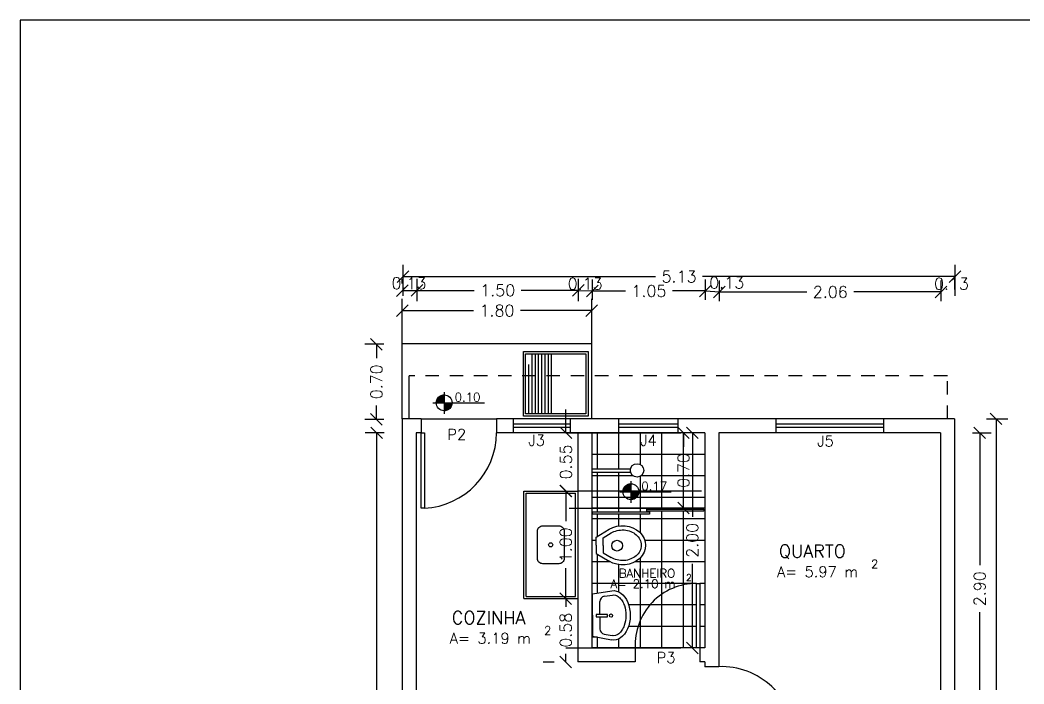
# Model space of a CAD drawing. Extents: x -79 to 141, y 7 to 81.
# Drawn here: x -78.56 to -69.23, y 74.52 to 80.7 of the extents above; entities that cross this region are included whole.
import ezdxf

# ---------------------------------------------------------------- set-up
doc = ezdxf.new("R2010")
doc.units = 0
doc.header["$LTSCALE"] = 10
doc.header["$MEASUREMENT"] = 0
doc.linetypes.add('DASHED2', pattern=[0.375, 0.25, -0.125])
doc.layers.get('0').update_dxf_attribs({"linetype": 'CONTINUOUS'})
doc.layers.get('DEFPOINTS').update_dxf_attribs({"linetype": 'CONTINUOUS'})
for name, color, linetype in [('COTA', 1, 'CONTINUOUS'), ('COTAS', 244, 'CONTINUOUS'), ('EQUIPAMENTOS', 1, 'CONTINUOUS'), ('JANELA', 5, 'CONTINUOUS'), ('PAREDE', 7, 'CONTINUOUS'), ('PAREDES', 7, 'CONTINUOUS'), ('PISO', 30, 'CONTINUOUS'), ('PORTA', 1, 'CONTINUOUS'), ('TELHADO', 30, 'CONTINUOUS'), ('TEXTO', 1, 'CONTINUOUS')]:
    doc.layers.add(name, color=color, linetype=linetype)
doc.styles.add('ROMANC', font='ROMANC.SHX')
doc.styles.get("Standard").update_dxf_attribs({"font": 'ROMANC.SHX'})
doc.dimstyles.get("Standard").update_dxf_attribs({"dimscale": 0.6, "dimtxt": 0.18, "dimasz": 0.18, "dimexe": 0.18, "dimexo": 0.25, "dimgap": 0.09, "dimtad": 0, "dimzin": 0, "dimdsep": 46, "dimtxsty": 'Standard', "dimblk1": 'OBLIQUE', "dimblk2": 'OBLIQUE', "dimsah": 1, "dimcen": 0.09, "dimclrd": 30, "dimclre": 30, "dimadec": 0, "dimazin": 0, "dimtfac": 1, "dimtdec": 4, "dimtofl": 0, "dimtmove": 0, "dimatfit": 3, "dimldrblk": 'OBLIQUE', "dimfxl": 1, "dimtolj": 1, "dimtzin": 0, "dimarcsym": 0})

# ---------------------------------------------------------------- blocks, each defined once
blk = doc.blocks.new('_OBLIQUE')
at = {"color": 0, "linetype": 'ByBlock'}
blk.add_line((-0.5, -0.5), (0.5, 0.5), dxfattribs=at)
blk = doc.blocks.new('*D166')
at = {"color": 30, "linetype": 'ByBlock', "ltscale": 0.05}
for p, q in [((-56.0233, 36.3825), (-55.9222, 36.3825)), ((-55.8142, 36.3825), (-55.8142, 36.3067)), ((-55.8142, 35.7938), (-55.8142, 35.8696)), ((-56.0233, 35.7938), (-55.9222, 35.7938))]:
    blk.add_line(p, q, dxfattribs=at)
at = {"layer": 'DEFPOINTS', "color": 0, "linetype": 'ByBlock', "ltscale": 0.05}
for p in [(-55.7233, 36.3825), (-55.8142, 35.7938), (-55.7233, 35.7938)]:
    blk.add_point(p, dxfattribs=at)
at = {"color": 30, "linetype": 'ByBlock', "ltscale": 0.05, "xscale": 0.108, "yscale": 0.108, "zscale": 0.108}
for p, rotation in [((-55.8142, 36.3825), 90), ((-55.8142, 35.7938), 270)]:
    blk.add_blockref('_OBLIQUE', p, dxfattribs=dict(at, rotation=rotation))
at = {"color": 0, "linetype": 'ByBlock', "ltscale": 0.05, "insert": (-55.8142, 36.0881), "char_height": 0.108, "attachment_point": 5, "rotation": 90}
blk.add_mtext('\\A1;{0.58}', dxfattribs=at)
blk = doc.blocks.new('*D152')
at = {"color": 30, "linetype": 'ByBlock', "ltscale": 0.05}
for p, q in [((-51.9033, 38.0538), (-51.707, 38.0538)), ((-51.815, 38.0538), (-51.815, 35.2723)), ((-51.815, 32.0538), (-51.815, 34.8352)), ((-51.9033, 32.0538), (-51.707, 32.0538))]:
    blk.add_line(p, q, dxfattribs=at)
at = {"layer": 'DEFPOINTS', "color": 0, "linetype": 'ByBlock', "ltscale": 0.05}
for p in [(-52.2033, 38.0538), (-52.2033, 32.0538), (-51.815, 32.0538)]:
    blk.add_point(p, dxfattribs=at)
at = {"color": 30, "linetype": 'ByBlock', "ltscale": 0.05, "xscale": 0.108, "yscale": 0.108, "zscale": 0.108}
for p, rotation in [((-51.815, 38.0538), 90), ((-51.815, 32.0538), 270)]:
    blk.add_blockref('_OBLIQUE', p, dxfattribs=dict(at, rotation=rotation))
at = {"color": 0, "linetype": 'ByBlock', "ltscale": 0.05, "insert": (-51.815, 35.0538), "char_height": 0.108, "attachment_point": 5, "rotation": 90}
blk.add_mtext('\\A1;6.00', dxfattribs=at)
blk = doc.blocks.new('*D151')
at = {"color": 30, "linetype": 'ByBlock', "ltscale": 0.05}
for p, q in [((-57.5033, 37.9238), (-57.68, 37.9238)), ((-57.572, 37.9238), (-57.572, 35.2775)), ((-57.572, 32.1838), (-57.572, 34.83)), ((-57.5033, 32.1838), (-57.68, 32.1838))]:
    blk.add_line(p, q, dxfattribs=at)
at = {"layer": 'DEFPOINTS', "color": 0, "linetype": 'ByBlock', "ltscale": 0.05}
for p in [(-57.2033, 37.9238), (-57.572, 32.1838), (-57.2033, 32.1838)]:
    blk.add_point(p, dxfattribs=at)
at = {"color": 30, "linetype": 'ByBlock', "ltscale": 0.05, "xscale": 0.108, "yscale": 0.108, "zscale": 0.108}
for p, rotation in [((-57.572, 37.9238), 90), ((-57.572, 32.1838), 270)]:
    blk.add_blockref('_OBLIQUE', p, dxfattribs=dict(at, rotation=rotation))
at = {"color": 0, "linetype": 'ByBlock', "ltscale": 0.05, "insert": (-57.572, 35.0538), "char_height": 0.108, "attachment_point": 5, "rotation": 90}
blk.add_mtext('\\A1;5.74', dxfattribs=at)
blk = doc.blocks.new('*D150')
at = {"color": 30, "linetype": 'ByBlock', "ltscale": 0.05}
for p, q in [((-52.0333, 37.9238), (-51.8599, 37.9238)), ((-51.9679, 37.9238), (-51.9679, 36.6923)), ((-51.9679, 35.0238), (-51.9679, 36.2552)), ((-52.0333, 35.0238), (-51.8599, 35.0238))]:
    blk.add_line(p, q, dxfattribs=at)
at = {"layer": 'DEFPOINTS', "color": 0, "linetype": 'ByBlock', "ltscale": 0.05}
for p in [(-52.3333, 37.9238), (-52.3333, 35.0238), (-51.9679, 35.0238)]:
    blk.add_point(p, dxfattribs=at)
at = {"color": 30, "linetype": 'ByBlock', "ltscale": 0.05, "xscale": 0.108, "yscale": 0.108, "zscale": 0.108}
for p, rotation in [((-51.9679, 37.9238), 90), ((-51.9679, 35.0238), 270)]:
    blk.add_blockref('_OBLIQUE', p, dxfattribs=dict(at, rotation=rotation))
at = {"color": 0, "linetype": 'ByBlock', "ltscale": 0.05, "insert": (-51.9679, 36.4738), "char_height": 0.108, "attachment_point": 5, "rotation": 90}
blk.add_mtext('\\A1;2.90', dxfattribs=at)
blk = doc.blocks.new('*D170')
at = {"color": 30, "linetype": 'ByBlock', "ltscale": 0.05}
for p, q in [((-55.8133, 37.9238), (-55.8133, 38.1398)), ((-54.5542, 37.9238), (-55.7053, 37.9238)), ((-55.8133, 37.3825), (-55.8133, 37.3825)), ((-54.5542, 37.3825), (-55.7053, 37.3825))]:
    blk.add_line(p, q, dxfattribs=at)
at = {"layer": 'DEFPOINTS', "color": 0, "linetype": 'ByBlock', "ltscale": 0.05}
for p in [(-55.8142, 37.9238), (-55.8133, 37.9238), (-55.8142, 37.3825)]:
    blk.add_point(p, dxfattribs=at)
at = {"color": 30, "linetype": 'ByBlock', "ltscale": 0.05, "xscale": 0.108, "yscale": 0.108, "zscale": 0.108}
for p, rotation in [((-55.8133, 37.9238), 270), ((-55.8133, 37.3825), 90)]:
    blk.add_blockref('_OBLIQUE', p, dxfattribs=dict(at, rotation=rotation))
at = {"color": 0, "linetype": 'ByBlock', "ltscale": 0.05, "insert": (-55.8133, 37.6531), "char_height": 0.108, "attachment_point": 5, "rotation": 90}
blk.add_mtext('\\A1;{0.55}', dxfattribs=at)
blk = doc.blocks.new('*D169')
at = {"color": 30, "linetype": 'ByBlock', "ltscale": 0.05}
for p, q in [((-55.7833, 37.9238), (-54.8284, 37.9238)), ((-54.7204, 37.9238), (-54.7204, 37.7923)), ((-54.7204, 37.2238), (-54.7204, 37.3552)), ((-55.7833, 37.2238), (-54.8284, 37.2238))]:
    blk.add_line(p, q, dxfattribs=at)
at = {"layer": 'DEFPOINTS', "color": 0, "linetype": 'ByBlock', "ltscale": 0.05}
for p in [(-54.7204, 37.9238), (-54.5233, 37.9238), (-54.5233, 37.2238)]:
    blk.add_point(p, dxfattribs=at)
at = {"color": 30, "linetype": 'ByBlock', "ltscale": 0.05, "xscale": 0.108, "yscale": 0.108, "zscale": 0.108}
for p, rotation in [((-54.7204, 37.9238), 90), ((-54.7204, 37.2238), 270)]:
    blk.add_blockref('_OBLIQUE', p, dxfattribs=dict(at, rotation=rotation))
at = {"color": 0, "linetype": 'ByBlock', "ltscale": 0.05, "insert": (-54.7204, 37.5738), "char_height": 0.108, "attachment_point": 5, "rotation": 90}
blk.add_mtext('\\A1;0.70', dxfattribs=at)
blk = doc.blocks.new('*D168')
at = {"color": 30, "linetype": 'ByBlock', "ltscale": 0.05}
for p, q in [((-55.814, 37.9238), (-54.746, 37.9238)), ((-54.638, 37.9238), (-54.638, 37.1423)), ((-54.638, 35.9238), (-54.638, 36.7052)), ((-55.814, 35.9238), (-54.746, 35.9238))]:
    blk.add_line(p, q, dxfattribs=at)
at = {"layer": 'DEFPOINTS', "color": 0, "linetype": 'ByBlock', "ltscale": 0.05}
for p in [(-54.638, 37.9238), (-54.554, 37.9238), (-54.554, 35.9238)]:
    blk.add_point(p, dxfattribs=at)
at = {"color": 30, "linetype": 'ByBlock', "ltscale": 0.05, "xscale": 0.108, "yscale": 0.108, "zscale": 0.108}
for p, rotation in [((-54.638, 37.9238), 90), ((-54.638, 35.9238), 270)]:
    blk.add_blockref('_OBLIQUE', p, dxfattribs=dict(at, rotation=rotation))
at = {"color": 0, "linetype": 'ByBlock', "ltscale": 0.05, "insert": (-54.638, 36.9238), "char_height": 0.108, "attachment_point": 5, "rotation": 90}
blk.add_mtext('\\A1;2.00', dxfattribs=at)
blk = doc.blocks.new('*X38')
at = {"color": 0, "linetype": 'Continuous', "ltscale": 0.05}
for p, q in [((-55.4467, 9.8829), (-55.373, 9.9566)), ((-55.4466, 9.8865), (-55.3767, 9.9564)), ((-55.4463, 9.8904), (-55.3805, 9.9561)), ((-55.4458, 9.8944), (-55.3846, 9.9556)), ((-55.4449, 9.8988), (-55.389, 9.9547)), ((-55.444, 9.8821), (-55.372, 9.9541)), ((-55.4437, 9.9036), (-55.3938, 9.9535)), ((-55.4418, 9.909), (-55.3991, 9.9517)), ((-55.4404, 9.8821), (-55.372, 9.9505)), ((-55.4391, 9.9152), (-55.4054, 9.9489)), ((-55.4369, 9.8821), (-55.372, 9.947)), ((-55.4343, 9.9236), (-55.4138, 9.9441)), ((-55.4333, 9.8821), (-55.372, 9.9435)), ((-55.4298, 9.8821), (-55.372, 9.9399)), ((-55.4263, 9.8821), (-55.372, 9.9364)), ((-55.4227, 9.8821), (-55.372, 9.9328)), ((-55.4192, 9.8821), (-55.372, 9.9293)), ((-55.4157, 9.8821), (-55.372, 9.9258)), ((-55.4121, 9.8821), (-55.372, 9.9222)), ((-55.4086, 9.8821), (-55.372, 9.9187)), ((-55.4051, 9.8821), (-55.372, 9.9152)), ((-55.4015, 9.8821), (-55.372, 9.9116)), ((-55.398, 9.8821), (-55.372, 9.9081)), ((-55.3945, 9.8821), (-55.372, 9.9046)), ((-55.3909, 9.8821), (-55.372, 9.901)), ((-55.3874, 9.8821), (-55.372, 9.8975)), ((-55.3838, 9.8821), (-55.372, 9.894)), ((-55.3803, 9.8821), (-55.372, 9.8904)), ((-55.3768, 9.8821), (-55.372, 9.8869)), ((-55.3732, 9.8821), (-55.372, 9.8834)), ((-55.372, 9.8798), (-55.3697, 9.8821)), ((-55.372, 9.8763), (-55.3662, 9.8821)), ((-55.372, 9.8727), (-55.3626, 9.8821)), ((-55.372, 9.8692), (-55.3591, 9.8821)), ((-55.372, 9.8657), (-55.3556, 9.8821)), ((-55.372, 9.8621), (-55.352, 9.8821)), ((-55.372, 9.8586), (-55.3485, 9.8821)), ((-55.372, 9.8551), (-55.345, 9.8821)), ((-55.372, 9.8515), (-55.3414, 9.8821)), ((-55.372, 9.848), (-55.3379, 9.8821)), ((-55.372, 9.8445), (-55.3344, 9.8821)), ((-55.372, 9.8409), (-55.3308, 9.8821)), ((-55.372, 9.8374), (-55.3273, 9.8821)), ((-55.372, 9.8339), (-55.3237, 9.8821)), ((-55.372, 9.8303), (-55.3202, 9.8821)), ((-55.372, 9.8268), (-55.3167, 9.8821)), ((-55.372, 9.8232), (-55.3131, 9.8821)), ((-55.372, 9.8197), (-55.3096, 9.8821)), ((-55.372, 9.8162), (-55.3061, 9.8821)), ((-55.372, 9.8126), (-55.3025, 9.8821)), ((-55.372, 9.8091), (-55.299, 9.8821)), ((-55.369, 9.8086), (-55.2988, 9.8788)), ((-55.3651, 9.8089), (-55.2991, 9.875)), ((-55.3611, 9.8094), (-55.2996, 9.8709)), ((-55.3567, 9.8102), (-55.3004, 9.8665)), ((-55.352, 9.8115), (-55.3016, 9.8618)), ((-55.3467, 9.8132), (-55.3034, 9.8565)), ((-55.3405, 9.8159), (-55.3061, 9.8503)), ((-55.3324, 9.8205), (-55.3106, 9.8422))]:
    blk.add_line(p, q, dxfattribs=at)
blk = doc.blocks.new('*D165')
at = {"color": 30, "linetype": 'ByBlock', "ltscale": 0.05}
for p, q in [((-56.0033, 37.3825), (-55.9222, 37.3825)), ((-55.8142, 37.3825), (-55.8142, 37.1011)), ((-55.8142, 36.3825), (-55.8142, 36.6639)), ((-56.0033, 36.3825), (-55.9222, 36.3825))]:
    blk.add_line(p, q, dxfattribs=at)
at = {"layer": 'DEFPOINTS', "color": 0, "linetype": 'ByBlock', "ltscale": 0.05}
for p in [(-55.7033, 37.3825), (-55.8142, 36.3825), (-55.7033, 36.3825)]:
    blk.add_point(p, dxfattribs=at)
at = {"color": 30, "linetype": 'ByBlock', "ltscale": 0.05, "xscale": 0.108, "yscale": 0.108, "zscale": 0.108}
for p, rotation in [((-55.8142, 37.3825), 90), ((-55.8142, 36.3825), 270)]:
    blk.add_blockref('_OBLIQUE', p, dxfattribs=dict(at, rotation=rotation))
at = {"color": 0, "linetype": 'ByBlock', "ltscale": 0.05, "insert": (-55.8142, 36.8825), "char_height": 0.108, "attachment_point": 5, "rotation": 90}
blk.add_mtext('\\A1;1.00', dxfattribs=at)
blk = doc.blocks.new('*D162')
at = {"color": 30, "linetype": 'ByBlock', "ltscale": 0.05}
for p, q in [((-57.3266, 39.198), (-57.3266, 39.485)), ((-52.1966, 39.198), (-52.1966, 39.485)), ((-57.3266, 39.377), (-54.9802, 39.377)), ((-52.1966, 39.377), (-54.543, 39.377))]:
    blk.add_line(p, q, dxfattribs=at)
at = {"layer": 'DEFPOINTS', "color": 0, "linetype": 'ByBlock', "ltscale": 0.05}
for p in [(-57.3266, 39.377), (-57.3266, 38.898), (-52.1966, 38.898)]:
    blk.add_point(p, dxfattribs=at)
at = {"color": 30, "linetype": 'ByBlock', "ltscale": 0.05, "xscale": 0.108, "yscale": 0.108, "zscale": 0.108, "rotation": 180}
blk.add_blockref('_OBLIQUE', (-57.3266, 39.377), dxfattribs=at)
at = {"color": 30, "linetype": 'ByBlock', "ltscale": 0.05, "xscale": 0.108, "yscale": 0.108, "zscale": 0.108}
blk.add_blockref('_OBLIQUE', (-52.1966, 39.377), dxfattribs=at)
at = {"color": 0, "linetype": 'ByBlock', "ltscale": 0.05, "insert": (-54.7616, 39.377), "char_height": 0.108, "attachment_point": 5}
blk.add_mtext('\\A1;5.13', dxfattribs=at)
blk = doc.blocks.new('*D161')
at = {"color": 30, "linetype": 'ByBlock', "ltscale": 0.05}
for p, q in [((-55.5666, 39.1599), (-55.5666, 39.351)), ((-54.5166, 39.1599), (-54.5166, 39.351)), ((-55.5666, 39.243), (-55.2602, 39.243)), ((-54.5166, 39.243), (-54.823, 39.243))]:
    blk.add_line(p, q, dxfattribs=at)
at = {"layer": 'DEFPOINTS', "color": 0, "linetype": 'ByBlock', "ltscale": 0.05}
for p in [(-54.5166, 39.243), (-55.5666, 38.8599), (-54.5166, 38.8599)]:
    blk.add_point(p, dxfattribs=at)
at = {"color": 30, "linetype": 'ByBlock', "ltscale": 0.05, "xscale": 0.108, "yscale": 0.108, "zscale": 0.108, "rotation": 180}
blk.add_blockref('_OBLIQUE', (-55.5666, 39.243), dxfattribs=at)
at = {"color": 30, "linetype": 'ByBlock', "ltscale": 0.05, "xscale": 0.108, "yscale": 0.108, "zscale": 0.108}
blk.add_blockref('_OBLIQUE', (-54.5166, 39.243), dxfattribs=at)
at = {"color": 0, "linetype": 'ByBlock', "ltscale": 0.05, "insert": (-55.0416, 39.243), "char_height": 0.108, "attachment_point": 5}
blk.add_mtext('\\A1;1.05', dxfattribs=at)
blk = doc.blocks.new('*D167')
at = {"color": 30, "linetype": 'ByBlock', "ltscale": 0.05}
for p, q in [((-57.506, 38.748), (-57.6821, 38.748)), ((-57.5741, 38.748), (-57.5741, 38.6166)), ((-57.5741, 38.048), (-57.5741, 38.1794)), ((-57.506, 38.048), (-57.6821, 38.048))]:
    blk.add_line(p, q, dxfattribs=at)
at = {"layer": 'DEFPOINTS', "color": 0, "linetype": 'ByBlock', "ltscale": 0.05}
for p in [(-57.5741, 38.748), (-57.206, 38.748), (-57.206, 38.048)]:
    blk.add_point(p, dxfattribs=at)
at = {"color": 30, "linetype": 'ByBlock', "ltscale": 0.05, "xscale": 0.108, "yscale": 0.108, "zscale": 0.108}
for p, rotation in [((-57.5741, 38.748), 90), ((-57.5741, 38.048), 270)]:
    blk.add_blockref('_OBLIQUE', p, dxfattribs=dict(at, rotation=rotation))
at = {"color": 0, "linetype": 'ByBlock', "ltscale": 0.05, "insert": (-57.5741, 38.398), "char_height": 0.108, "attachment_point": 5, "rotation": 90}
blk.add_mtext('\\A1;0.70', dxfattribs=at)
blk = doc.blocks.new('*D163')
at = {"color": 30, "linetype": 'ByBlock', "ltscale": 0.05}
for p, q in [((-57.1966, 39.1495), (-57.1966, 39.3563)), ((-55.6966, 39.1495), (-55.6966, 39.3563)), ((-57.1966, 39.2483), (-56.6652, 39.2483)), ((-55.6966, 39.2483), (-56.228, 39.2483))]:
    blk.add_line(p, q, dxfattribs=at)
at = {"layer": 'DEFPOINTS', "color": 0, "linetype": 'ByBlock', "ltscale": 0.05}
for p in [(-55.6966, 39.2483), (-57.1966, 38.8495), (-55.6966, 38.8495)]:
    blk.add_point(p, dxfattribs=at)
at = {"color": 30, "linetype": 'ByBlock', "ltscale": 0.05, "xscale": 0.108, "yscale": 0.108, "zscale": 0.108, "rotation": 180}
blk.add_blockref('_OBLIQUE', (-57.1966, 39.2483), dxfattribs=at)
at = {"color": 30, "linetype": 'ByBlock', "ltscale": 0.05, "xscale": 0.108, "yscale": 0.108, "zscale": 0.108}
blk.add_blockref('_OBLIQUE', (-55.6966, 39.2483), dxfattribs=at)
at = {"color": 0, "linetype": 'ByBlock', "ltscale": 0.05, "insert": (-56.4466, 39.2483), "char_height": 0.108, "attachment_point": 5}
blk.add_mtext('\\A1;1.50', dxfattribs=at)
blk = doc.blocks.new('*D160')
at = {"color": 30, "linetype": 'ByBlock', "ltscale": 0.05}
for p, q in [((-57.3333, 38.5605), (-57.3333, 39.1685)), ((-55.5733, 38.5605), (-55.5733, 39.1685)), ((-57.3333, 39.0605), (-56.6719, 39.0605)), ((-55.5733, 39.0605), (-56.2347, 39.0605))]:
    blk.add_line(p, q, dxfattribs=at)
at = {"layer": 'DEFPOINTS', "color": 0, "linetype": 'ByBlock', "ltscale": 0.05}
for p in [(-55.5733, 39.0605), (-57.3333, 38.2605), (-55.5733, 38.2605)]:
    blk.add_point(p, dxfattribs=at)
at = {"color": 30, "linetype": 'ByBlock', "ltscale": 0.05, "xscale": 0.108, "yscale": 0.108, "zscale": 0.108, "rotation": 180}
blk.add_blockref('_OBLIQUE', (-57.3333, 39.0605), dxfattribs=at)
at = {"color": 30, "linetype": 'ByBlock', "ltscale": 0.05, "xscale": 0.108, "yscale": 0.108, "zscale": 0.108}
blk.add_blockref('_OBLIQUE', (-55.5733, 39.0605), dxfattribs=at)
at = {"color": 0, "linetype": 'ByBlock', "ltscale": 0.05, "insert": (-56.4533, 39.0605), "char_height": 0.108, "attachment_point": 5}
blk.add_mtext('\\A1;{1.80}', dxfattribs=at)
blk = doc.blocks.new('*D164')
at = {"color": 30, "linetype": 'ByBlock', "ltscale": 0.05}
for p, q in [((-54.3866, 39.1495), (-54.3866, 39.3419)), ((-52.3266, 39.1495), (-52.3266, 39.3419)), ((-54.3866, 39.2339), (-53.5752, 39.2339)), ((-52.3266, 39.2339), (-53.138, 39.2339))]:
    blk.add_line(p, q, dxfattribs=at)
at = {"layer": 'DEFPOINTS', "color": 0, "linetype": 'ByBlock', "ltscale": 0.05}
for p in [(-52.3266, 39.2339), (-54.3866, 38.8495), (-52.3266, 38.8495)]:
    blk.add_point(p, dxfattribs=at)
at = {"color": 30, "linetype": 'ByBlock', "ltscale": 0.05, "xscale": 0.108, "yscale": 0.108, "zscale": 0.108, "rotation": 180}
blk.add_blockref('_OBLIQUE', (-54.3866, 39.2339), dxfattribs=at)
at = {"color": 30, "linetype": 'ByBlock', "ltscale": 0.05, "xscale": 0.108, "yscale": 0.108, "zscale": 0.108}
blk.add_blockref('_OBLIQUE', (-52.3266, 39.2339), dxfattribs=at)
at = {"color": 0, "linetype": 'ByBlock', "ltscale": 0.05, "insert": (-53.3566, 39.2339), "char_height": 0.108, "attachment_point": 5}
blk.add_mtext('\\A1;2.06', dxfattribs=at)

msp = doc.modelspace()

# ---------------------------------------------------------------- linework, layer by layer
at = {"color": 30, "linetype": 'ByBlock', "ltscale": 0.05}
for p, q in [((-75.00896, 78.24797), (-75.00896, 78.28816)), ((-75.00896, 78.18016), (-74.87896, 78.18016))]:
    msp.add_line(p, q, dxfattribs=at)
at = {"layer": 'COTA', "color": 30, "linetype": 'Continuous', "ltscale": 0.05}
for p, q in [((-73.37227, 78.1825), (-73.24227, 78.17718)), ((-72.19227, 78.17718), (-72.06227, 78.16809))]:
    msp.add_line(p, q, dxfattribs=at)
at = {"layer": 'COTAS', "color": 244, "linetype": 'Continuous', "ltscale": 0.05}
for p, q in [((-74.61917, 77.23459), (-74.61917, 77.03441)), ((-74.72432, 77.1366), (-74.24631, 77.1366)), ((-72.88393, 76.40831), (-72.88393, 76.20813)), ((-72.98908, 76.31032), (-72.51107, 76.31032))]:
    msp.add_line(p, q, dxfattribs=at)
for centre in [(-74.61987, 77.13702), (-72.88463, 76.31074)]:
    msp.add_circle(centre, 0.07403, dxfattribs=at)
at = {"layer": 'DEFPOINTS', "color": 0, "linetype": 'ByBlock', "ltscale": 0.05}
for p in [(-74.87896, 78.18016), (-75.00896, 76.98797), (-74.87896, 76.85797)]:
    msp.add_point(p, dxfattribs=at)
at = {"layer": 'EQUIPAMENTOS', "color": 244, "linetype": 'Continuous', "ltscale": 0.3}
for p, q in [((-73.80509, 77.58406), (-73.80509, 77.04529)), ((-73.77509, 77.58406), (-73.77509, 77.04529)), ((-73.74509, 77.58406), (-73.74509, 77.04529)), ((-73.71509, 77.58406), (-73.71509, 77.04529)), ((-73.68509, 77.58406), (-73.68509, 77.04529)), ((-73.65509, 77.58406), (-73.65509, 77.04529)), ((-73.62483, 77.59348), (-73.62483, 77.03348)), ((-73.83509, 77.49392), (-73.83509, 77.04529)), ((-73.24896, 76.52366), (-72.88565, 76.52366)), ((-73.24896, 76.49366), (-72.88565, 76.49366)), ((-73.87896, 76.31671), (-73.37896, 76.31671)), ((-73.87896, 75.31671), (-73.87896, 76.31671)), ((-73.85896, 76.29671), (-73.39896, 76.29671)), ((-73.85896, 75.33671), (-73.85896, 76.29671)), ((-73.39896, 75.33671), (-73.39896, 76.29671)), ((-73.20848, 75.88834), (-73.08814, 75.96103)), ((-73.20848, 75.81234), (-73.20848, 75.88834)), ((-73.14292, 75.88121), (-73.06746, 75.9268)), ((-73.14292, 75.81063), (-73.14292, 75.88121)), ((-73.20848, 75.81234), (-73.20848, 75.73634)), ((-73.14292, 75.81063), (-73.14292, 75.74347)), ((-73.20848, 75.73634), (-73.08814, 75.66365)), ((-73.14292, 75.74347), (-73.06746, 75.69789)), ((-73.24099, 75.3611), (-73.06234, 75.3892)), ((-73.87896, 75.31671), (-73.37896, 75.31671)), ((-73.85896, 75.33671), (-73.39896, 75.33671)), ((-73.24099, 75.1636), (-73.24099, 75.3611)), ((-73.17354, 75.16886), (-73.17354, 75.28846)), ((-73.13131, 75.33786), (-73.05613, 75.34968)), ((-73.24099, 75.1636), (-73.24099, 74.9661)), ((-73.17354, 75.14792), (-73.17354, 75.03513)), ((-73.24099, 74.9661), (-73.06595, 74.93239)), ((-73.13299, 74.98604), (-73.05839, 74.97167))]:
    msp.add_line(p, q, dxfattribs=at)
at = {"layer": 'EQUIPAMENTOS', "color": 30, "linetype": 'Continuous', "ltscale": 0.05}
msp.add_lwpolyline([(-78.56119, 80.69654), (-78.56119, 67.63597), (-53.60596, 67.63597), (-53.60596, 80.69654)], close=True, dxfattribs=at)
at = {"layer": 'EQUIPAMENTOS', "color": 244, "linetype": 'Continuous', "ltscale": 0.3}
for points in [[(-73.88345, 77.61348), (-73.28345, 77.61348), (-73.28345, 77.01348), (-73.88345, 77.01348)], [(-73.86345, 77.59348), (-73.30345, 77.59348), (-73.30345, 77.03348), (-73.86345, 77.03348)], [(-73.20687, 75.14792), (-73.10359, 75.14792), (-73.10359, 75.16886), (-73.20687, 75.16886)]]:
    msp.add_lwpolyline(points, close=True, dxfattribs=at)
msp.add_lwpolyline([(-73.75357, 75.6904), (-73.75357, 75.94303, -0.4142136), (-73.70357, 75.99303), (-73.55435, 75.99303, -0.4142136), (-73.50435, 75.94303), (-73.50435, 75.6904, -0.4142136), (-73.55435, 75.6404), (-73.70357, 75.6404, -0.4142136)], format="xyb", close=True, dxfattribs=at)
for centre, radius in [((-72.82802, 76.50886), 0.06192), ((-73.01329, 75.80898), 0.05), ((-73.63076, 75.81658), 0.01926), ((-73.06961, 75.15839), 0.01491)]:
    msp.add_circle(centre, radius, dxfattribs=at)
for centre, start, end in [((-73.12354, 75.28846), 98.938415, 180), ((-73.12354, 75.03513), 180, 259.099726)]:
    msp.add_arc(centre, 0.05, start, end, dxfattribs=at)
at = {"layer": 'EQUIPAMENTOS', "color": 244, "linetype": 'Continuous', "ltscale": 0.3, "extrusion": (0, 0, -1)}
for centre, major_axis, ratio, start_param, end_param in [((-72.96348, 75.81234), (0.215, 0), 0.8488372, -2.1892808, 2.1892808), ((-73.046, 75.16048), (0, -0.23), 0.673913, 3.035992, 6.4122425)]:
    msp.add_ellipse(centre, major_axis=major_axis, ratio=ratio, start_param=start_param, end_param=end_param, dxfattribs=at)
at = {"layer": 'EQUIPAMENTOS', "color": 244, "linetype": 'Continuous', "ltscale": 0.3}
for points, knots in [([(-73.06746, 75.9268), (-73.05216, 75.93604), (-73.03379, 75.9439), (-72.99306, 75.95384), (-72.97067, 75.95587), (-72.92649, 75.95277), (-72.90478, 75.94765), (-72.86653, 75.9321), (-72.84997, 75.92172), (-72.82355, 75.89907), (-72.81052, 75.88374), (-72.79313, 75.84965), (-72.78848, 75.83105), (-72.78848, 75.79363), (-72.79313, 75.77503), (-72.81052, 75.74094), (-72.82355, 75.72561), (-72.84997, 75.70296), (-72.86653, 75.69259), (-72.90478, 75.67703), (-72.92649, 75.67191), (-72.97067, 75.66881), (-72.99306, 75.67084), (-73.03379, 75.68078), (-73.05216, 75.68864), (-73.06746, 75.69789)], [-2.1892808, -2.1892808, -2.1892808, -2.1892808, -1.8244006, -1.8244006, -1.4595205, -1.4595205, -1.0946404, -1.0946404, -0.7297603, -0.7297603, -0.3648801, -0.3648801, 0, 0, 0.3648801, 0.3648801, 0.7297603, 0.7297603, 1.0946404, 1.0946404, 1.4595205, 1.4595205, 1.8244006, 1.8244006, 2.1892808, 2.1892808, 2.1892808, 2.1892808]), ([(-73.05613, 75.34968), (-73.04677, 75.35115), (-73.03721, 75.35068), (-73.01697, 75.34471), (-73.00632, 75.3391), (-72.98533, 75.32166), (-72.97507, 75.30972), (-72.95762, 75.28185), (-72.95054, 75.26585), (-72.93648, 75.22509), (-72.93082, 75.19201), (-72.9312, 75.12546), (-72.93724, 75.09253), (-72.95178, 75.05217), (-72.95897, 75.03652), (-72.97668, 75.00917), (-72.98713, 74.99744), (-73.00831, 74.98062), (-73.019, 74.97535), (-73.03933, 74.97001), (-73.04894, 74.96985), (-73.05839, 74.97167)], [3.035992, 3.035992, 3.035992, 3.035992, 3.3173462, 3.3173462, 3.5987004, 3.5987004, 3.8800546, 3.8800546, 4.1614088, 4.1614088, 4.7241173, 4.7241173, 5.2868257, 5.2868257, 5.5681799, 5.5681799, 5.8495341, 5.8495341, 6.1308883, 6.1308883, 6.4122425, 6.4122425, 6.4122425, 6.4122425])]:
    msp.add_open_spline(points, degree=3, knots=knots, dxfattribs=at)
at = {"layer": 'JANELA', "color": 244, "linetype": 'Continuous', "ltscale": 0.3}
for p, q in [((-73.44896, 76.98797), (-73.97896, 76.98797)), ((-72.44896, 76.98797), (-72.99896, 76.98797)), ((-70.53896, 76.98797), (-71.53896, 76.98797)), ((-73.44896, 76.85797), (-73.97896, 76.85797)), ((-72.44896, 76.85797), (-72.99896, 76.85797)), ((-70.53896, 76.85797), (-71.53896, 76.85797))]:
    msp.add_line(p, q, dxfattribs=at)
at = {"layer": 'JANELA', "color": 1, "linetype": 'Continuous', "ltscale": 0.3}
for p, q in [((-73.44896, 76.93797), (-73.97896, 76.93797)), ((-73.44896, 76.90797), (-73.97896, 76.90797)), ((-72.44896, 76.93797), (-72.99896, 76.93797)), ((-72.44896, 76.90797), (-72.99896, 76.90797)), ((-70.53896, 76.93797), (-71.53896, 76.93797)), ((-70.53896, 76.90797), (-71.53896, 76.90797))]:
    msp.add_line(p, q, dxfattribs=at)
at = {"layer": 'PAREDE', "color": 7, "linetype": 'Continuous', "ltscale": 0.3}
for p, q in [((-75.00896, 76.98797), (-75.00896, 70.98797)), ((-74.83396, 76.98797), (-75.00896, 76.98797)), ((-74.83396, 76.98797), (-74.83396, 76.85797)), ((-74.13396, 76.98797), (-74.13396, 76.85797)), ((-73.97896, 76.98797), (-74.13396, 76.98797)), ((-73.97896, 76.98797), (-73.97896, 76.85797)), ((-72.99896, 76.98797), (-73.44896, 76.98797)), ((-73.44896, 76.98797), (-73.44896, 76.85797)), ((-72.99896, 76.98797), (-72.99896, 76.85797)), ((-72.44896, 76.98797), (-72.44896, 76.85797)), ((-71.53896, 76.98797), (-72.44896, 76.98797)), ((-71.53896, 76.98797), (-71.53896, 76.85797)), ((-69.87896, 76.98797), (-70.53896, 76.98797)), ((-70.53896, 76.98797), (-70.53896, 76.85797)), ((-69.87896, 76.98797), (-69.87896, 70.98797)), ((-74.87896, 76.85797), (-74.87896, 71.11797)), ((-74.83396, 76.85797), (-74.87896, 76.85797)), ((-73.97896, 76.85797), (-74.13396, 76.85797)), ((-73.37896, 76.85797), (-73.37896, 74.72797)), ((-73.24896, 76.85797), (-73.24896, 74.85797)), ((-72.99896, 76.85797), (-73.24896, 76.85797)), ((-72.19896, 76.85797), (-72.44896, 76.85797)), ((-72.19896, 76.85797), (-72.19896, 74.85797)), ((-72.06896, 76.85797), (-72.06896, 74.68297)), ((-71.53896, 76.85797), (-72.06896, 76.85797)), ((-70.00896, 76.85797), (-70.53896, 76.85797)), ((-70.00896, 76.85797), (-70.00896, 73.95797)), ((-72.84396, 74.85797), (-73.24896, 74.85797)), ((-72.84396, 74.85797), (-72.84396, 74.72797)), ((-72.19896, 74.85797), (-72.24396, 74.85797)), ((-72.24396, 74.85797), (-72.24396, 74.72797)), ((-72.84396, 74.72797), (-73.37896, 74.72797)), ((-72.19896, 74.72797), (-72.24396, 74.72797)), ((-72.19896, 74.72797), (-72.19896, 74.68297)), ((-72.06896, 74.68297), (-72.19896, 74.68297))]:
    msp.add_line(p, q, dxfattribs=at)
at = {"layer": 'PAREDE', "color": 7, "ltscale": 0.3}
msp.add_line((-73.44896, 76.85797), (-73.37896, 76.85797), dxfattribs=at)
at = {"layer": 'PAREDES', "color": 7, "linetype": 'Continuous', "ltscale": 0.3}
msp.add_line((-73.37896, 76.85797), (-73.44896, 76.85797), dxfattribs=at)
at = {"layer": 'PISO', "color": 1, "linetype": 'Continuous', "ltscale": 0.05}
for p, q in [((-75.00896, 76.98797), (-75.00896, 77.68797)), ((-75.00896, 77.68797), (-73.24896, 77.68797)), ((-74.83396, 76.98797), (-74.13396, 76.98797))]:
    msp.add_line(p, q, dxfattribs=at)
at = {"layer": 'PISO', "color": 1, "linetype": 'Continuous', "ltscale": 0.3}
msp.add_line((-73.24896, 76.98797), (-73.24896, 77.68797), dxfattribs=at)
at = {"layer": 'PISO', "color": 30, "linetype": 'Continuous', "ltscale": 0.3}
for p, q in [((-73.19896, 76.85797), (-73.19896, 76.52366)), ((-72.99896, 76.85797), (-72.99896, 76.52366)), ((-72.79896, 76.85797), (-72.79896, 76.56353)), ((-72.59896, 76.85797), (-72.59896, 76.14833)), ((-72.39896, 76.85797), (-72.39896, 76.14833)), ((-72.19896, 76.65797), (-73.24896, 76.65797)), ((-72.86573, 76.45797), (-73.24896, 76.45797)), ((-73.19896, 76.49366), (-73.19896, 76.12238)), ((-72.99896, 76.49366), (-72.99896, 76.12238)), ((-72.79896, 76.45418), (-72.79896, 76.12238)), ((-72.19896, 76.45797), (-72.79032, 76.45797)), ((-72.19896, 76.25797), (-73.24896, 76.25797)), ((-72.19896, 76.15797), (-73.24896, 76.15797)), ((-72.59896, 76.12833), (-72.59896, 74.85797)), ((-72.39896, 76.12833), (-72.39896, 74.85797)), ((-72.19896, 76.05797), (-73.24896, 76.05797)), ((-73.19896, 76.10238), (-73.19896, 75.89409)), ((-72.99896, 76.10238), (-72.99896, 75.99234)), ((-72.79896, 76.10238), (-72.79896, 75.92983)), ((-73.20848, 75.85797), (-73.24896, 75.85797)), ((-72.19896, 75.85797), (-72.75531, 75.85797)), ((-73.07817, 75.65797), (-73.24896, 75.65797)), ((-73.19896, 75.73059), (-73.19896, 75.36771)), ((-72.19896, 75.65797), (-72.8488, 75.65797)), ((-72.79896, 75.69486), (-72.79896, 74.85797)), ((-72.99896, 75.63234), (-72.99896, 75.37963)), ((-72.27396, 75.45797), (-73.24896, 75.45797)), ((-72.19896, 75.45797), (-72.24396, 75.45797)), ((-73.24099, 75.35797), (-73.24896, 75.35797)), ((-72.27396, 75.25797), (-72.90562, 75.25797)), ((-72.19896, 75.25797), (-72.24396, 75.25797)), ((-73.24099, 75.15797), (-73.24896, 75.15797)), ((-72.27396, 75.05797), (-72.90725, 75.05797)), ((-72.19896, 75.05797), (-72.24396, 75.05797)), ((-73.1988, 74.95797), (-73.24896, 74.95797)), ((-73.19896, 74.958), (-73.19896, 74.85797)), ((-72.99896, 74.94133), (-72.99896, 74.85797)), ((-72.27396, 74.85797), (-72.84396, 74.85797))]:
    msp.add_line(p, q, dxfattribs=at)
at = {"layer": 'PORTA', "color": 1, "linetype": 'Continuous', "ltscale": 0.3}
for points in [[(-74.83396, 76.85797), (-74.80396, 76.85797), (-74.80396, 76.15797), (-74.83396, 76.15797)], [(-72.24396, 74.85797), (-72.27396, 74.85797), (-72.27396, 75.45797), (-72.24396, 75.45797)]]:
    msp.add_lwpolyline(points, close=True, dxfattribs=at)
at = {"layer": 'PORTA', "linetype": 'Continuous', "ltscale": 0.05}
for points in [[(-73.24254, 76.10238), (-73.24254, 76.12238), (-72.71254, 76.12238), (-72.71254, 76.10238)], [(-72.73683, 76.12833), (-72.73683, 76.14833), (-72.20683, 76.14833), (-72.20683, 76.12833)]]:
    msp.add_lwpolyline(points, close=True, dxfattribs=at)
at = {"layer": 'PORTA', "color": 30, "linetype": 'Continuous', "ltscale": 0.3}
for centre, radius, start, end in [((-74.83463, 76.85797), 0.70067, 272.508903, 360), ((-72.27396, 74.88722), 0.57075, 90, 182.937601), ((-72.0396, 74.01297), 0.67064, 0, 92.508903)]:
    msp.add_arc(centre, radius, start, end, dxfattribs=at)
at = {"layer": 'TELHADO', "color": 30, "linetype": 'DASHED2', "ltscale": 0.05}
for p, q in [((-69.94396, 77.38797), (-74.94396, 77.38797)), ((-69.94396, 76.98797), (-69.94396, 77.38797))]:
    msp.add_line(p, q, dxfattribs=at)
at = {"layer": 'TELHADO', "color": 30, "linetype": 'Continuous', "ltscale": 0.05}
msp.add_line((-74.94396, 76.98797), (-74.94396, 77.38797), dxfattribs=at)

# ---------------------------------------------------------------- block references
at = {"color": 30, "linetype": 'ByBlock', "ltscale": 0.05, "xscale": 0.108, "yscale": 0.108, "zscale": 0.108, "rotation": 180}
msp.add_blockref('_OBLIQUE', (-75.00896, 78.18016), dxfattribs=at)
at = {"layer": 'COTAS', "color": 244, "linetype": 'Continuous', "ltscale": 0.05}
for p in [(-19.24717, 67.25449), (-17.51193, 66.42822)]:
    msp.add_blockref('*X38', p, dxfattribs=at)

# ---------------------------------------------------------------- texts
at = {"color": 244, "linetype": 'ByBlock', "ltscale": 0.05, "char_height": 0.108, "attachment_point": 5}
for insert in [(-74.9473, 78.24946), (-73.31028, 78.24403), (-71.99413, 78.25489), (-69.9057, 78.24403)]:
    msp.add_mtext('\\A1;0.13', dxfattribs=dict(at, insert=insert))
at = {"layer": 'TEXTO', "color": 244, "ltscale": 0.3, "style": 'ROMANC'}
for s, height, p in [('0.10', 0.08, (-74.52278, 77.14948)), ('0.17', 0.08, (-72.78754, 76.3232)), ('BANHEIRO', 0.08, (-72.99729, 75.51165)), ('A= 2.10 m', 0.08, (-73.07381, 75.41488)), ('2', 0.064, (-72.37385, 75.48043))]:
    msp.add_text(s, height=height, rotation=360, dxfattribs=at).set_placement(p)
at = {"layer": 'TEXTO', "color": 1, "ltscale": 0.3, "style": 'ROMANC'}
for s, height, p in [('P2', 0.1, (-74.5912, 76.79315)), ('J3', 0.1, (-73.8373, 76.73857)), ('J4', 0.1, (-72.79826, 76.73857)), ('J5', 0.1, (-71.15372, 76.73111)), ('QUARTO', 0.12, (-71.50956, 75.69759)), ('2', 0.08, (-70.65333, 75.59815)), ('A= 5.97 m', 0.1, (-71.52827, 75.51621)), ('COZINHA', 0.12, (-74.54954, 75.07915)), ('2', 0.08, (-73.69331, 74.97971)), ('A= 3.19 m', 0.1, (-74.56825, 74.89777)), ('P3', 0.1, (-72.64604, 74.71736))]:
    msp.add_text(s, height=height, rotation=360, dxfattribs=at).set_placement(p)

# ---------------------------------------------------------------- dimensions: what is measured, and where the dimension line sits
at = {"layer": 'COTAS', "color": 244, "linetype": 'Continuous', "ltscale": 0.05}
dim = msp.add_linear_dim(base=(-73.24896, 77.99469), p1=(-75.00896, 77.19469), p2=(-73.24896, 77.19469), text='{1.80}', dimstyle='Standard', override={"dimexo": 0.5}, dxfattribs=at)
dim.commit()
dim.dimension.update_dxf_attribs({"geometry": '*D160', "text_midpoint": (-74.12896, 77.99469), "insert": (-17.67566, 38.93421)})
for base, p1, p2, picture, middle in [((-75.24978, 77.68219), (-74.88164, 76.98219), (-74.88164, 77.68219), '*D167', (-75.24978, 77.33219)), ((-73.48986, 75.31671), (-73.37896, 76.31671), (-73.37896, 75.31671), '*D165', (-73.48986, 75.81671))]:
    dim = msp.add_linear_dim(base=base, p1=p1, p2=p2, angle=90, dimstyle='Standard', override={"dimexo": 0.5}, dxfattribs=at)
    dim.commit()
    dim.dimension.update_dxf_attribs({"geometry": picture, "text_midpoint": middle, "insert": (-17.67566, 38.93421)})
at = {"layer": 'COTAS', "linetype": 'Continuous', "ltscale": 0.05}
dim = msp.add_linear_dim(base=(-73.48895, 76.85797), p1=(-73.48986, 76.31671), p2=(-73.48986, 76.85797), angle=90, text='{0.55}', dimstyle='Standard', override={"dimexo": 2.1}, dxfattribs=at)
dim.commit()
dim.dimension.update_dxf_attribs({"geometry": '*D170', "text_midpoint": (-73.48895, 76.58734), "insert": (-17.67566, 38.93421)})
for base, p1, p2, picture, middle in [((-72.31363, 76.85797), (-72.2297, 74.85797), (-72.2297, 76.85797), '*D168', (-72.31363, 75.85797)), ((-72.39611, 76.85797), (-72.19896, 76.15797), (-72.19896, 76.85797), '*D169', (-72.39611, 76.50797))]:
    dim = msp.add_linear_dim(base=base, p1=p1, p2=p2, angle=90, dimstyle='Standard', override={"dimexo": 2.1}, dxfattribs=at)
    dim.commit()
    dim.dimension.update_dxf_attribs({"geometry": picture, "text_midpoint": middle, "insert": (-17.67566, 38.93421)})
at = {"layer": 'COTAS', "color": 244, "linetype": 'Continuous', "ltscale": 0.05}
dim = msp.add_linear_dim(base=(-73.48986, 74.72797), p1=(-73.39896, 75.31671), p2=(-73.39896, 74.72797), angle=90, text='{0.58}', dimstyle='Standard', override={"dimexo": 0.5}, dxfattribs=at)
dim.commit()
dim.dimension.update_dxf_attribs({"geometry": '*D166', "text_midpoint": (-73.48986, 75.02234), "insert": (-17.67566, 38.93421)})
at = {"layer": 'JANELA', "color": 244, "linetype": 'Continuous', "ltscale": 0.3}
for base, p1, p2, picture, middle in [((-75.00227, 78.31118), (-69.87227, 77.8322), (-75.00227, 77.8322), '*D162', (-72.43727, 78.31118)), ((-73.37227, 78.1825), (-74.87227, 77.78367), (-73.37227, 77.78367), '*D163', (-74.12227, 78.1825)), ((-72.19227, 78.17718), (-73.24227, 77.79413), (-72.19227, 77.79413), '*D161', (-72.71727, 78.17718)), ((-70.00227, 78.16809), (-72.06227, 77.78367), (-70.00227, 77.78367), '*D164', (-71.03227, 78.16809))]:
    dim = msp.add_linear_dim(base=base, p1=p1, p2=p2, dimstyle='Standard', override={"dimexo": 0.5}, dxfattribs=at)
    dim.commit()
    dim.dimension.update_dxf_attribs({"geometry": picture, "text_midpoint": middle, "insert": (-17.67566, 38.93421)})
for base, p1, p2, picture, middle in [((-69.49066, 70.98797), (-69.87896, 76.98797), (-69.87896, 70.98797), '*D152', (-69.49066, 73.98797)), ((-69.64354, 73.95797), (-70.00896, 76.85797), (-70.00896, 73.95797), '*D150', (-69.64354, 75.40797))]:
    dim = msp.add_linear_dim(base=base, p1=p1, p2=p2, angle=270, dimstyle='Standard', override={"dimexo": 0.5}, dxfattribs=at)
    dim.commit()
    dim.dimension.update_dxf_attribs({"geometry": picture, "text_midpoint": middle, "insert": (-17.67566, 38.93421)})
at = {"layer": 'PAREDE', "color": 244, "linetype": 'Continuous', "ltscale": 0.3}
dim = msp.add_linear_dim(base=(-75.24765, 71.11797), p1=(-74.87896, 76.85797), p2=(-74.87896, 71.11797), angle=270, dimstyle='Standard', override={"dimexo": 0.5}, dxfattribs=at)
dim.commit()
dim.dimension.update_dxf_attribs({"geometry": '*D151', "text_midpoint": (-75.24765, 73.98797), "insert": (-17.67566, 38.93421)})

doc.saveas('drawing.dxf')
